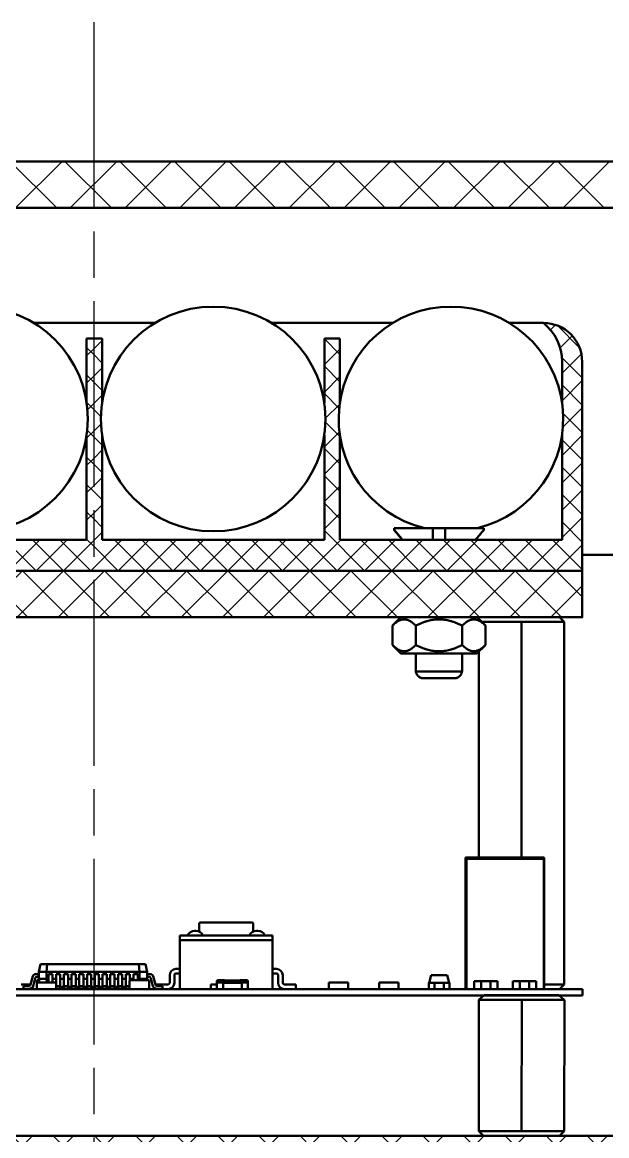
# Model space of a CAD drawing. Header units: inches. Extents: x -14 to 5184, y -66 to 1689.
# Drawn here: x 1542.6 to 1580.4, y 1499.5 to 1571.3 of the extents above; entities that cross this region are included whole.
import ezdxf

# ---------------------------------------------------------------- set-up
doc = ezdxf.new("R2010")
doc.units = ezdxf.units.IN
doc.header["$MEASUREMENT"] = 0
doc.linetypes.add('ACAD_ISO08W100', pattern=[36, 24, -3, 6, -3])
for name, color, linetype, lineweight in [('Видимые тонкие (ГОСТ)', 7, 'Continuous', 25), ('Видимый контур (ГОСТ)', 7, 'Continuous', 50), ('Осевая линия (ГОСТ)', 7, 'ACAD_ISO08W100', 25), ('Штриховка (ГОСТ)', 7, 'Continuous', 18)]:
    doc.layers.add(name, color=color, linetype=linetype, lineweight=lineweight)
pattern_1 = [(45, (-729.8426, -44.4577), (-1.3258252, 1.3258252), []), (135, (-729.8426, -44.4577), (-1.3258252, -1.3258252), [])]
pattern_2 = [(45, (-729.8426, -44.4577), (-0.8838835, 0.8838835), []), (135, (-729.8426, -44.4577), (-0.8838835, -0.8838835), [])]

msp = doc.modelspace()

# ---------------------------------------------------------------- hatches: boundary and pattern name
at = {"layer": 'Штриховка (ГОСТ)', "ltscale": 0.5}
h = msp.add_hatch(dxfattribs=at)
h.set_pattern_fill('ANSI37', color=256, scale=20)
h.set_pattern_definition([(45, (-729.8426, -44.4577), (-1.767767, 1.767767), []), (135, (-729.8426, -44.4577), (-1.767767, -1.767767), [])])
edge = h.paths.add_edge_path()
edge.add_line((1485.2917, 1559.3497), (1547.2282, 1559.3497))
edge.add_line((1547.2282, 1559.3497), (1547.2281, 1562.3497))
edge.add_line((1547.2281, 1562.3497), (1487.2917, 1562.3497))
edge.add_arc((1487.2917, 1557.3497), 5, 90, 180)
edge.add_line((1482.2917, 1557.3497), (1482.2917, 1535.4603))
edge.add_line((1482.2917, 1535.4603), (1483.7303, 1535.4603))
edge.add_line((1483.7303, 1535.4603), (1483.7303, 1536.9603))
edge.add_line((1483.7303, 1536.9603), (1485.2917, 1536.9603))
edge.add_line((1485.2917, 1536.9603), (1485.2917, 1559.3497))
edge = h.paths.add_edge_path()
edge.add_line((1607.5783, 1562.3421), (1598.6279, 1562.3497))
edge.add_line((1598.6279, 1562.3497), (1547.2281, 1562.3497))
edge.add_line((1547.2281, 1562.3497), (1547.2282, 1559.3497))
edge.add_line((1547.2282, 1559.3497), (1609.1646, 1559.3497))
edge.add_line((1609.1646, 1559.3497), (1609.1646, 1536.8497))
edge.add_line((1609.1646, 1536.8497), (1610.6646, 1536.8497))
edge.add_line((1610.6646, 1536.8497), (1610.6646, 1535.4603))
edge.add_line((1610.6646, 1535.4603), (1612.2917, 1535.4603))
edge.add_line((1612.2917, 1535.4603), (1612.2917, 1557.3497))
edge.add_arc((1607.2906, 1557.3493), 5.0011, 0.005423, 86.701353)
h = msp.add_hatch(dxfattribs=at)
h.set_pattern_fill('ANSI37', color=256, scale=10)
h.set_pattern_definition(pattern_2)
h.paths.add_polyline_path([(1547.2283, 1550.9286), (1546.7713, 1550.9286), (1546.7713, 1546.7722, -0.0361253), (1546.8468, 1545.7286, -0.0361253), (1546.7713, 1544.685), (1546.7713, 1543.9286), (1546.7713, 1537.9286), (1536.7577, 1537.9286), (1532.4213, 1537.9286), (1532.4213, 1543.9286), (1532.4213, 1544.685, -0.0361253), (1532.3458, 1545.7286, -0.0361253), (1532.4213, 1546.7722), (1532.4213, 1550.9286), (1531.4213, 1550.9286), (1531.4213, 1546.7722, -0.0723449), (1531.4213, 1544.685), (1531.4213, 1543.9286), (1531.4213, 1537.9286), (1527.3785, 1537.9286), (1517.0713, 1537.9286), (1517.0713, 1543.9286), (1517.0713, 1544.685, -0.0723449), (1517.0713, 1546.7722), (1517.0713, 1549.4419, -0.2286675), (1518.2713, 1551.9286, 0.4142136), (1515.7713, 1549.4286), (1515.7713, 1543.9286), (1515.7713, 1535.9286), (1526.9197, 1535.9286), (1547.2285, 1535.9286)])
h = msp.add_hatch(dxfattribs=at)
h.set_pattern_fill('ANSI37', color=256, scale=10)
h.set_pattern_definition(pattern_2)
h.paths.add_polyline_path([(1578.7713, 1543.9286), (1578.7713, 1549.4286, 0.4142136), (1576.2713, 1551.9286, -0.2286675), (1577.4713, 1549.4419), (1577.4713, 1546.7722, -0.0723449), (1577.4713, 1544.685), (1577.4713, 1543.9286), (1577.4713, 1537.9286), (1571.8774, 1537.9286), (1563.1213, 1537.9286), (1563.1213, 1543.9286), (1563.1213, 1544.685, -0.0723449), (1563.1213, 1546.7722), (1563.1213, 1550.9286), (1562.1213, 1550.9286), (1562.1213, 1546.7722, -0.0361253), (1562.1968, 1545.7286, -0.0361253), (1562.1213, 1544.685), (1562.1213, 1543.9286), (1562.1213, 1537.9286), (1547.7713, 1537.9286), (1547.7713, 1543.9286), (1547.7713, 1544.685, -0.0361253), (1547.6958, 1545.7286, -0.0361253), (1547.7713, 1546.7722), (1547.7713, 1550.9286), (1547.2283, 1550.9286), (1547.2285, 1535.9286), (1556.1863, 1535.9286), (1571.0422, 1535.9286), (1578.7713, 1535.9286)])
h = msp.add_hatch(dxfattribs=at)
h.set_pattern_fill('ANSI37', color=256, scale=15)
h.set_pattern_definition(pattern_1)
h.paths.add_polyline_path([(1515.7714, 1535.9286), (1515.7714, 1532.9286), (1526.5197, 1532.9286), (1538.3444, 1532.9286), (1541.3409, 1532.9286), (1547.2286, 1532.9286), (1547.2285, 1535.9286), (1526.9183, 1535.9286)])
h.paths.add_polyline_path([(1578.7714, 1532.9286), (1578.7714, 1535.9286), (1547.2285, 1535.9286), (1547.2286, 1532.9286)])
h = msp.add_hatch(dxfattribs=at)
h.set_pattern_fill('ANSI37', color=256, scale=15)
h.set_pattern_definition(pattern_1)
edge = h.paths.add_edge_path()
edge.add_ellipse((1611.473, 1493.6044), major_axis=(-0.5134, 2.9558), ratio=0.9999874, start_angle=341.802147, end_angle=350.192364)
edge.add_line((1611.4706, 1496.6044), (1601.7206, 1496.5966))
edge.add_line((1601.7206, 1496.5966), (1595.3257, 1496.5439))
edge.add_line((1595.3257, 1496.5439), (1587.7912, 1496.5308))
edge.add_line((1587.7912, 1496.5308), (1583.7347, 1496.5237))
edge.add_line((1583.7347, 1496.5237), (1547.2291, 1496.4603))
edge.add_line((1547.2291, 1496.4603), (1547.224, 1499.4603))
edge.add_line((1547.224, 1499.4603), (1583.7295, 1499.5237))
edge.add_line((1583.7295, 1499.5237), (1591.2214, 1499.5368))
edge.add_line((1591.2214, 1499.5368), (1595.3205, 1499.5439))
edge.add_line((1595.3205, 1499.5439), (1609.2227, 1499.568))
edge.add_line((1609.2227, 1499.568), (1609.2303, 1535.3569))
edge.add_line((1609.2303, 1535.3569), (1612.2303, 1535.3497))
edge.add_line((1612.2303, 1535.3497), (1612.0225, 1510.1278))
edge.add_line((1612.0225, 1510.1278), (1612.2044, 1510.1281))
edge.add_line((1612.2044, 1510.1281), (1612.2279, 1496.5732))
edge.add_line((1612.2279, 1496.5732), (1611.9084, 1496.5727))
h = msp.add_hatch(dxfattribs=at)
h.set_pattern_fill('ANSI37', color=256, scale=15)
h.set_pattern_definition(pattern_1)
edge = h.paths.add_edge_path()
edge.add_line((1547.2291, 1499.4603), (1510.7235, 1499.4603))
edge.add_line((1510.7235, 1499.4603), (1503.2316, 1499.4603))
edge.add_line((1503.2316, 1499.4603), (1499.1325, 1499.4603))
edge.add_line((1499.1325, 1499.4603), (1485.2303, 1499.4603))
edge.add_line((1485.2303, 1499.4603), (1485.2303, 1510.9603))
edge.add_line((1485.2303, 1510.9603), (1482.4121, 1510.9603))
edge.add_line((1482.4121, 1510.9603), (1482.4121, 1510.0152))
edge.add_line((1482.4121, 1510.0152), (1482.2303, 1510.0152))
edge.add_line((1482.2303, 1510.0152), (1482.2303, 1496.4603))
edge.add_line((1482.2303, 1496.4603), (1482.5498, 1496.4603))
edge.add_ellipse((1482.9903, 1493.4928), major_axis=(0.5083, 2.9567), ratio=0.9999874, start_angle=9.807636, end_angle=18.197853, ccw=False)
edge.add_line((1482.9875, 1496.4929), (1492.7376, 1496.5019))
edge.add_line((1492.7376, 1496.5019), (1499.1325, 1496.4603))
edge.add_line((1499.1325, 1496.4603), (1506.667, 1496.4603))
edge.add_line((1506.667, 1496.4603), (1510.7235, 1496.4603))
edge.add_line((1510.7235, 1496.4603), (1547.2291, 1496.4603))
edge.add_line((1547.2291, 1496.4603), (1547.2291, 1499.4603))

# ---------------------------------------------------------------- linework, layer by layer
at = {"layer": 'Видимые тонкие (ГОСТ)', "ltscale": 0.5}
msp.add_line((1572.4442, 1508.5244), (1577.2603, 1508.5244), dxfattribs=at)
at = {"layer": 'Видимый контур (ГОСТ)'}
for p, q in [((1487.2917, 1562.3497), (1598.6279, 1562.3497)), ((1598.6279, 1559.3497), (1485.2917, 1559.3497)), ((1495.8284, 1559.3497), (1609.1646, 1559.3497)), ((1551.1874, 1551.9286), (1543.3553, 1551.9286)), ((1566.5374, 1551.9286), (1558.7053, 1551.9286)), ((1576.2713, 1551.9286), (1574.0553, 1551.9286)), ((1546.7713, 1546.7722), (1546.7713, 1550.9286)), ((1546.7713, 1550.9286), (1547.7713, 1550.9286)), ((1547.7713, 1550.9286), (1547.7713, 1546.7722)), ((1562.1213, 1550.9286), (1563.1213, 1550.9286)), ((1562.1213, 1546.7722), (1562.1213, 1550.9286)), ((1563.1213, 1550.9286), (1563.1213, 1546.7722)), ((1577.4713, 1546.7722), (1577.4713, 1549.4419)), ((1578.7713, 1549.4286), (1578.7713, 1543.9286)), ((1546.7713, 1543.9286), (1546.7713, 1544.685)), ((1547.7713, 1544.685), (1547.7713, 1543.9286)), ((1562.1213, 1543.9286), (1562.1213, 1544.685)), ((1563.1213, 1544.685), (1563.1213, 1543.9286)), ((1577.4713, 1543.9286), (1577.4713, 1544.685)), ((1546.7713, 1537.9286), (1546.7713, 1543.9286)), ((1547.7713, 1543.9286), (1547.7713, 1537.9286)), ((1562.1213, 1537.9286), (1562.1213, 1543.9286)), ((1563.1213, 1543.9286), (1563.1213, 1537.9286)), ((1577.4713, 1537.9286), (1577.4713, 1543.9286)), ((1578.7713, 1543.9286), (1578.7713, 1535.9286)), ((1566.6223, 1538.6786), (1566.6214, 1538.6786)), ((1566.6214, 1538.6786), (1566.6214, 1538.562)), ((1566.6214, 1538.562), (1566.6223, 1538.562)), ((1567.1166, 1537.9842), (1566.6214, 1538.562)), ((1566.6223, 1538.6786), (1570.4396, 1538.6786)), ((1566.6223, 1538.562), (1566.6223, 1538.6786)), ((1569.1214, 1537.9286), (1569.1214, 1538.6786)), ((1569.9214, 1538.6786), (1569.9214, 1537.9286)), ((1570.4396, 1538.6786), (1571.5214, 1538.6786)), ((1571.5214, 1538.6786), (1572.4205, 1538.6786)), ((1571.8785, 1537.9286), (1572.4214, 1538.562)), ((1572.4205, 1538.6786), (1572.4205, 1538.562)), ((1572.4214, 1538.6786), (1572.4205, 1538.6786)), ((1572.4205, 1538.562), (1572.4214, 1538.562)), ((1572.4214, 1538.6786), (1572.4214, 1538.562)), ((1536.7577, 1537.9286), (1546.7713, 1537.9286)), ((1547.7713, 1537.9286), (1562.1213, 1537.9286)), ((1563.1213, 1537.9286), (1571.8774, 1537.9286)), ((1569.1214, 1537.9286), (1569.9214, 1537.9286)), ((1571.8774, 1537.9286), (1577.4713, 1537.9286)), ((1578.7713, 1536.9603), (1600.2286, 1536.9603)), ((1556.1863, 1535.9286), (1526.9183, 1535.9286)), ((1571.0422, 1535.9286), (1556.1862, 1535.9286)), ((1556.1863, 1535.9286), (1568.0231, 1535.9286)), ((1578.7713, 1535.9286), (1571.0195, 1535.9286)), ((1571.0197, 1535.9286), (1578.7714, 1535.9286)), ((1578.7714, 1535.9286), (1578.7714, 1532.9286)), ((1553.1898, 1532.9286), (1541.3409, 1532.9286)), ((1556.1863, 1532.9286), (1553.1898, 1532.9286)), ((1571.0197, 1532.9286), (1556.1863, 1532.9286)), ((1567.0545, 1532.9261), (1566.5282, 1532.3996)), ((1578.7714, 1532.9286), (1571.0197, 1532.9286)), ((1571.9883, 1532.9312), (1572.5214, 1532.3982)), ((1572.2737, 1532.6286), (1574.8571, 1532.6286)), ((1572.2747, 1532.6286), (1574.8571, 1532.6286)), ((1574.8571, 1532.9286), (1572.4071, 1532.9286)), ((1577.3071, 1532.9286), (1574.8571, 1532.9286)), ((1574.8571, 1532.9286), (1577.3071, 1532.9286)), ((1574.8571, 1532.6286), (1577.6071, 1532.6286)), ((1574.8571, 1532.6286), (1577.0958, 1532.6286)), ((1574.8571, 1532.6286), (1574.8571, 1521.2286)), ((1577.6071, 1532.6286), (1574.8571, 1532.6286)), ((1577.6071, 1532.6286), (1577.3071, 1532.9286)), ((1577.6071, 1532.6286), (1577.3071, 1532.9286)), ((1577.6071, 1532.6286), (1577.6071, 1521.2286)), ((1566.5238, 1531.1383), (1566.5235, 1532.3949)), ((1568.0257, 1531.1336), (1568.0255, 1532.3901)), ((1571.0257, 1531.1342), (1571.0255, 1532.3907)), ((1572.5238, 1531.1396), (1572.5235, 1532.3961)), ((1567.0706, 1530.5917), (1566.5259, 1531.1362)), ((1571.9772, 1530.5927), (1572.5191, 1531.1349)), ((1568.0231, 1529.491), (1568.0231, 1530.5786)), ((1571.0197, 1530.5786), (1571.0197, 1529.491)), ((1572.1071, 1530.712), (1572.1071, 1521.2286)), ((1570.5188, 1528.991), (1568.524, 1528.991)), ((1572.1071, 1521.2286), (1572.1071, 1517.3286)), ((1574.8571, 1521.2286), (1574.8571, 1517.3286)), ((1577.6071, 1521.2286), (1577.6071, 1509.2286)), ((1571.2428, 1517.4286), (1576.3228, 1517.4286)), ((1571.2428, 1517.4286), (1571.2428, 1508.9286)), ((1571.3027, 1517.3286), (1573.8027, 1517.3286)), ((1571.3027, 1508.9286), (1571.3027, 1517.3286)), ((1573.8027, 1517.3286), (1576.3027, 1517.3286)), ((1576.3027, 1517.3286), (1576.3027, 1508.9286)), ((1576.3228, 1517.4286), (1576.3228, 1508.9286)), ((1554.0328, 1512.6332), (1554.0328, 1513.1286)), ((1554.1328, 1513.2286), (1557.4328, 1513.2286)), ((1557.5328, 1512.6332), (1557.5328, 1513.1286)), ((1553.741, 1512.6786), (1553.8245, 1512.6786)), ((1557.741, 1512.6786), (1557.8245, 1512.6786)), ((1552.9328, 1512.3786), (1552.7828, 1512.3786)), ((1552.7828, 1512.3786), (1552.7828, 1512.0786)), ((1552.7828, 1512.0786), (1552.9328, 1512.0786)), ((1552.7828, 1508.9286), (1552.7828, 1512.0786)), ((1552.9328, 1512.0786), (1552.7828, 1512.0786)), ((1552.9328, 1512.3786), (1558.6328, 1512.3786)), ((1558.6328, 1512.0786), (1552.9328, 1512.0786)), ((1552.9328, 1512.0786), (1558.6328, 1512.0786)), ((1558.7828, 1512.3786), (1558.6328, 1512.3786)), ((1558.6328, 1512.0786), (1558.7828, 1512.0786)), ((1558.7828, 1512.0786), (1558.6328, 1512.0786)), ((1558.7828, 1512.3786), (1558.7828, 1512.0786)), ((1558.7828, 1512.0786), (1558.7828, 1508.9286)), ((1543.7878, 1510.5286), (1543.6815, 1510.0286)), ((1543.7878, 1510.5286), (1544.2255, 1510.5286)), ((1544.2255, 1510.5286), (1544.1815, 1510.0286)), ((1544.2255, 1510.5286), (1550.1375, 1510.5286)), ((1550.1375, 1510.5286), (1550.5752, 1510.5286)), ((1550.1375, 1510.5286), (1550.1815, 1510.0286)), ((1550.6815, 1510.0286), (1550.5752, 1510.5286)), ((1543.1543, 1509.2229), (1543.2974, 1509.7531)), ((1543.4513, 1509.6323), (1543.3093, 1509.1066)), ((1543.4809, 1509.8936), (1543.6815, 1509.8936)), ((1543.6815, 1509.7136), (1543.5575, 1509.7136)), ((1543.6815, 1509.5786), (1543.6815, 1510.0286)), ((1544.1815, 1510.0286), (1543.6815, 1510.0286)), ((1543.6815, 1509.5786), (1544.1815, 1509.5786)), ((1543.7283, 1509.3586), (1543.6815, 1509.5786)), ((1544.1815, 1509.5786), (1544.1815, 1510.0286)), ((1550.1815, 1510.0286), (1544.1815, 1510.0286)), ((1544.1815, 1509.5786), (1544.2965, 1509.5786)), ((1544.1815, 1509.5786), (1544.2009, 1509.3586)), ((1544.5665, 1509.8936), (1544.2965, 1509.8936)), ((1544.2965, 1509.7527), (1544.2965, 1509.8936)), ((1544.2965, 1509.7531), (1544.2965, 1509.3586)), ((1544.5665, 1509.7532), (1544.5665, 1509.8936)), ((1544.5665, 1509.3586), (1544.5665, 1509.7531)), ((1544.5665, 1509.5786), (1544.7965, 1509.5786)), ((1545.0665, 1509.8936), (1544.7965, 1509.8936)), ((1544.7965, 1509.7527), (1544.7965, 1509.8936)), ((1544.7965, 1509.7531), (1544.7965, 1509.3586)), ((1545.0665, 1509.7532), (1545.0665, 1509.8936)), ((1545.0665, 1509.2229), (1545.0665, 1509.7531)), ((1545.0665, 1509.5786), (1545.2965, 1509.5786)), ((1545.5665, 1509.8936), (1545.2965, 1509.8936)), ((1545.2965, 1509.7527), (1545.2965, 1509.8936)), ((1545.2965, 1509.7531), (1545.2965, 1509.2229)), ((1545.5665, 1509.7532), (1545.5665, 1509.8936)), ((1545.5665, 1509.2229), (1545.5665, 1509.7531)), ((1545.5665, 1509.5786), (1545.7965, 1509.5786)), ((1546.0665, 1509.8936), (1545.7965, 1509.8936)), ((1545.7965, 1509.7531), (1545.7965, 1509.8936)), ((1545.7965, 1509.7531), (1545.7965, 1509.2229)), ((1546.0665, 1509.7531), (1546.0665, 1509.8936)), ((1546.0665, 1509.2229), (1546.0665, 1509.7531)), ((1546.0665, 1509.5786), (1546.2965, 1509.5786)), ((1546.5665, 1509.8936), (1546.2965, 1509.8936)), ((1546.2965, 1509.7527), (1546.2965, 1509.8936)), ((1546.2965, 1509.7531), (1546.2965, 1509.2229)), ((1546.5665, 1509.7532), (1546.5665, 1509.8936)), ((1546.5665, 1509.2229), (1546.5665, 1509.7531)), ((1546.5665, 1509.5786), (1546.7965, 1509.5786)), ((1547.0665, 1509.8936), (1546.7965, 1509.8936)), ((1546.7965, 1509.7527), (1546.7965, 1509.8936)), ((1546.7965, 1509.7531), (1546.7965, 1509.2229)), ((1547.0665, 1509.7532), (1547.0665, 1509.8936)), ((1547.0665, 1509.2229), (1547.0665, 1509.7531)), ((1547.0665, 1509.5786), (1547.2965, 1509.5786)), ((1547.5665, 1509.8936), (1547.2965, 1509.8936)), ((1547.2965, 1509.7527), (1547.2965, 1509.8936)), ((1547.2965, 1509.7531), (1547.2965, 1509.2229)), ((1547.5665, 1509.7532), (1547.5665, 1509.8936)), ((1547.5665, 1509.2229), (1547.5665, 1509.7531)), ((1547.5665, 1509.5786), (1547.7965, 1509.5786)), ((1548.0665, 1509.8936), (1547.7965, 1509.8936)), ((1547.7965, 1509.7527), (1547.7965, 1509.8936)), ((1547.7965, 1509.7531), (1547.7965, 1509.2229)), ((1548.0665, 1509.7532), (1548.0665, 1509.8936)), ((1548.0665, 1509.2229), (1548.0665, 1509.7531)), ((1548.0665, 1509.5786), (1548.2965, 1509.5786)), ((1548.5665, 1509.8936), (1548.2965, 1509.8936)), ((1548.2965, 1509.7527), (1548.2965, 1509.8936)), ((1548.2965, 1509.7531), (1548.2965, 1509.2229)), ((1548.5665, 1509.7531), (1548.5665, 1509.8936)), ((1548.5665, 1509.2229), (1548.5665, 1509.7531)), ((1548.5665, 1509.5786), (1548.7965, 1509.5786)), ((1549.0665, 1509.8936), (1548.7965, 1509.8936)), ((1548.7965, 1509.7527), (1548.7965, 1509.8936)), ((1548.7965, 1509.7531), (1548.7965, 1509.2229)), ((1549.0665, 1509.7532), (1549.0665, 1509.8936)), ((1549.0665, 1509.2229), (1549.0665, 1509.7531)), ((1549.0665, 1509.5786), (1549.2965, 1509.5786)), ((1549.5665, 1509.8936), (1549.2965, 1509.8936)), ((1549.2965, 1509.7527), (1549.2965, 1509.8936)), ((1549.2965, 1509.7531), (1549.2965, 1509.2229)), ((1549.5665, 1509.7532), (1549.5665, 1509.8936)), ((1549.5665, 1509.4884), (1549.5665, 1509.7531)), ((1549.5665, 1509.5786), (1549.7965, 1509.5786)), ((1550.0665, 1509.8936), (1549.7965, 1509.8936)), ((1549.7965, 1509.7527), (1549.7965, 1509.8936)), ((1549.7965, 1509.7531), (1549.7965, 1509.4986)), ((1550.0665, 1509.7527), (1550.0665, 1509.8936)), ((1550.0665, 1509.7531), (1550.0665, 1509.4986)), ((1550.0665, 1509.5786), (1550.1815, 1509.5786)), ((1550.1815, 1509.5786), (1550.1745, 1509.4986)), ((1550.1815, 1509.5786), (1550.1815, 1510.0286)), ((1550.6815, 1510.0286), (1550.1815, 1510.0286)), ((1550.1815, 1509.5786), (1550.6815, 1509.5786)), ((1550.6815, 1509.5786), (1550.6645, 1509.4986)), ((1550.6815, 1509.5786), (1550.6815, 1510.0286)), ((1550.6815, 1509.8936), (1550.8822, 1509.8936)), ((1550.8056, 1509.7136), (1550.6815, 1509.7136)), ((1551.0537, 1509.1066), (1550.9118, 1509.6323)), ((1551.0656, 1509.7531), (1551.2088, 1509.2229)), ((1552.1328, 1509.8286), (1552.1328, 1509.3286)), ((1552.4328, 1509.8286), (1552.4328, 1509.3286)), ((1552.5328, 1510.2286), (1552.7828, 1510.2286)), ((1552.5328, 1509.9286), (1552.7828, 1509.9286)), ((1559.0328, 1510.2286), (1558.7828, 1510.2286)), ((1558.7828, 1509.9286), (1559.0328, 1509.9286)), ((1559.1328, 1509.8286), (1559.1328, 1509.3286)), ((1559.4328, 1509.3286), (1559.4328, 1509.8286)), ((1568.8854, 1509.3386), (1569.0167, 1509.8286)), ((1570.0487, 1509.8286), (1569.0167, 1509.8286)), ((1570.0487, 1509.8286), (1570.18, 1509.3386)), ((1515.7827, 1508.9286), (1578.7827, 1508.9286)), ((1543.1558, 1509.2286), (1542.5328, 1509.2286)), ((1542.6915, 1509.1196), (1543.0548, 1509.1418)), ((1542.6915, 1508.9393), (1542.6915, 1509.1196)), ((1543.1375, 1508.9665), (1542.6915, 1508.9393)), ((1543.2828, 1508.9286), (1543.2828, 1509.049)), ((1543.5466, 1508.9786), (1543.5466, 1509.4486)), ((1544.8118, 1509.3586), (1543.5518, 1509.3586)), ((1543.5518, 1508.9286), (1543.5518, 1509.3586)), ((1543.5966, 1509.4986), (1543.6985, 1509.4986)), ((1544.8118, 1508.9286), (1544.8118, 1509.3586)), ((1545.0665, 1509.1196), (1544.8118, 1509.1196)), ((1545.0665, 1508.9393), (1544.8118, 1508.9393)), ((1545.0665, 1509.2229), (1545.0665, 1509.1418)), ((1545.0665, 1509.1196), (1545.0665, 1509.1418)), ((1545.0665, 1509.1196), (1545.0665, 1508.9393)), ((1545.2965, 1509.0786), (1545.0665, 1509.0786)), ((1545.1528, 1508.9286), (1545.1528, 1509.0786)), ((1545.2965, 1509.2231), (1545.2965, 1509.1418)), ((1545.2965, 1509.1418), (1545.2965, 1509.1196)), ((1545.5665, 1509.1196), (1545.2965, 1509.1196)), ((1545.2965, 1509.1196), (1545.2965, 1508.9393)), ((1545.5665, 1508.9393), (1545.2965, 1508.9393)), ((1545.5665, 1509.2229), (1545.5665, 1509.1418)), ((1545.5665, 1509.1196), (1545.5665, 1509.1418)), ((1545.5665, 1509.1196), (1545.5665, 1508.9393)), ((1545.7965, 1509.0786), (1545.5665, 1509.0786)), ((1545.7965, 1509.2231), (1545.7965, 1509.1418)), ((1545.7965, 1509.1418), (1545.7965, 1509.1196)), ((1546.0665, 1509.1196), (1545.7965, 1509.1196)), ((1545.7965, 1509.1196), (1545.7965, 1508.9393)), ((1546.0665, 1508.9393), (1545.7965, 1508.9393)), ((1546.0665, 1509.2229), (1546.0665, 1509.1418)), ((1546.0665, 1509.1196), (1546.0665, 1509.1418)), ((1546.0665, 1509.1196), (1546.0665, 1508.9393)), ((1546.2965, 1509.0786), (1546.0665, 1509.0786)), ((1546.2965, 1509.2233), (1546.2965, 1509.1418)), ((1546.2965, 1509.1418), (1546.2965, 1509.1196)), ((1546.5665, 1509.1196), (1546.2965, 1509.1196)), ((1546.2965, 1509.1196), (1546.2965, 1508.9393)), ((1546.5665, 1508.9393), (1546.2965, 1508.9393)), ((1546.4128, 1508.9286), (1546.4128, 1508.9393)), ((1546.5665, 1509.2229), (1546.5665, 1509.1418)), ((1546.5665, 1509.1196), (1546.5665, 1509.1418)), ((1546.5665, 1509.1196), (1546.5665, 1508.9393)), ((1546.7965, 1509.0786), (1546.5665, 1509.0786)), ((1546.7965, 1509.2233), (1546.7965, 1509.1418)), ((1546.7965, 1509.1418), (1546.7965, 1509.1196)), ((1547.0665, 1509.1196), (1546.7965, 1509.1196)), ((1546.7965, 1509.1196), (1546.7965, 1508.9393)), ((1547.0665, 1508.9393), (1546.7965, 1508.9393)), ((1547.0665, 1509.2229), (1547.0665, 1509.1418)), ((1547.0665, 1509.1196), (1547.0665, 1509.1418)), ((1547.0665, 1509.1196), (1547.0665, 1508.9393)), ((1547.2965, 1509.0786), (1547.0665, 1509.0786)), ((1547.2965, 1509.2233), (1547.2965, 1509.1418)), ((1547.2965, 1509.1418), (1547.2965, 1509.1196)), ((1547.5665, 1509.1196), (1547.2965, 1509.1196)), ((1547.2965, 1509.1196), (1547.2965, 1508.9393)), ((1547.5665, 1508.9393), (1547.2965, 1508.9393)), ((1547.5665, 1509.2229), (1547.5665, 1509.1418)), ((1547.5665, 1509.1196), (1547.5665, 1509.1418)), ((1547.5665, 1509.1196), (1547.5665, 1508.9393)), ((1547.7965, 1509.0786), (1547.5665, 1509.0786)), ((1547.7965, 1509.2233), (1547.7965, 1509.1418)), ((1547.7965, 1509.1418), (1547.7965, 1509.1196)), ((1548.0665, 1509.1196), (1547.7965, 1509.1196)), ((1547.7965, 1509.1196), (1547.7965, 1508.9393)), ((1548.0665, 1508.9393), (1547.7965, 1508.9393)), ((1548.0665, 1509.2229), (1548.0665, 1509.1418)), ((1548.0665, 1509.1196), (1548.0665, 1509.1418)), ((1548.0665, 1509.1196), (1548.0665, 1508.9393)), ((1548.2965, 1509.0786), (1548.0665, 1509.0786)), ((1548.1478, 1508.9786), (1548.1478, 1509.0786)), ((1548.2965, 1509.2233), (1548.2965, 1509.1418)), ((1548.2965, 1509.1418), (1548.2965, 1509.1196)), ((1548.5665, 1509.1196), (1548.2965, 1509.1196)), ((1548.2965, 1509.1196), (1548.2965, 1508.9393)), ((1548.5665, 1508.9393), (1548.2965, 1508.9393)), ((1548.5665, 1509.2229), (1548.5665, 1509.1418)), ((1548.5665, 1509.1196), (1548.5665, 1509.1418)), ((1548.5665, 1509.1196), (1548.5665, 1508.9393)), ((1548.7965, 1509.0786), (1548.5665, 1509.0786)), ((1548.7965, 1509.2233), (1548.7965, 1509.1418)), ((1548.7965, 1509.1418), (1548.7965, 1509.1196)), ((1549.0665, 1509.1196), (1548.7965, 1509.1196)), ((1548.7965, 1509.1196), (1548.7965, 1508.9393)), ((1549.0665, 1508.9393), (1548.7965, 1508.9393)), ((1549.0665, 1509.2229), (1549.0665, 1509.1418)), ((1549.0665, 1509.1196), (1549.0665, 1509.1418)), ((1549.0665, 1509.1196), (1549.0665, 1508.9393)), ((1549.2965, 1509.0786), (1549.0665, 1509.0786)), ((1549.2965, 1509.2233), (1549.2965, 1509.1418)), ((1549.2965, 1509.1418), (1549.2965, 1509.1196)), ((1549.5468, 1509.1196), (1549.2965, 1509.1196)), ((1549.2965, 1509.1196), (1549.2965, 1508.9393)), ((1549.5659, 1508.9393), (1549.2965, 1508.9393)), ((1549.5468, 1508.9786), (1549.5468, 1509.4486)), ((1549.5665, 1509.4412), (1549.5665, 1509.4412)), ((1549.5665, 1508.986), (1549.5665, 1508.986)), ((1549.5968, 1509.4986), (1550.7668, 1509.4986)), ((1550.8168, 1509.4486), (1550.8168, 1508.9786)), ((1551.6715, 1508.9393), (1551.2256, 1508.9665)), ((1552.0328, 1509.2286), (1551.2828, 1509.2286)), ((1551.2828, 1509.1464), (1551.2828, 1509.2286)), ((1551.2828, 1508.9286), (1551.2828, 1508.963)), ((1551.3083, 1509.1418), (1551.6715, 1509.1196)), ((1551.6715, 1509.1196), (1551.6715, 1508.9393)), ((1554.7828, 1509.2286), (1554.7828, 1508.9286)), ((1554.7828, 1509.2286), (1555.1817, 1509.2286)), ((1555.5817, 1509.3586), (1555.1817, 1509.3586)), ((1555.1817, 1509.3586), (1555.1817, 1508.9286)), ((1555.1818, 1509.3586), (1555.1818, 1509.4186)), ((1555.2618, 1509.4986), (1555.6718, 1509.4986)), ((1555.5817, 1508.9286), (1555.5817, 1509.3586)), ((1555.5817, 1509.3286), (1556.7817, 1509.3286)), ((1555.6818, 1509.4486), (1555.6818, 1509.4886)), ((1555.6818, 1509.4886), (1556.6818, 1509.4886)), ((1555.6818, 1509.4486), (1555.6818, 1509.4386)), ((1555.6818, 1509.4386), (1555.6818, 1509.3286)), ((1556.6818, 1509.4886), (1556.6818, 1509.4486)), ((1556.6818, 1509.4386), (1556.6818, 1509.4486)), ((1556.6818, 1509.4386), (1556.6818, 1509.3286)), ((1556.6918, 1509.4986), (1557.1018, 1509.4986)), ((1557.1817, 1509.3586), (1556.7817, 1509.3586)), ((1556.7817, 1509.3586), (1556.7817, 1508.9286)), ((1557.1817, 1508.9286), (1557.1817, 1509.3586)), ((1557.1818, 1509.4186), (1557.1818, 1509.0086)), ((1560.2828, 1509.2286), (1559.5328, 1509.2286)), ((1560.2828, 1508.9286), (1560.2828, 1509.2286)), ((1563.6628, 1509.3586), (1562.4028, 1509.3586)), ((1562.4028, 1508.9286), (1562.4028, 1509.3586)), ((1563.6628, 1508.9286), (1563.6628, 1509.3586)), ((1565.6526, 1509.3586), (1566.9126, 1509.3586)), ((1565.6526, 1509.3586), (1565.6526, 1508.9286)), ((1566.9126, 1509.3586), (1566.9126, 1508.9286)), ((1568.8577, 1509.3286), (1569.2327, 1509.3286)), ((1568.8577, 1509.3286), (1568.8577, 1508.9286)), ((1568.8827, 1509.3286), (1568.8854, 1509.3386)), ((1568.9077, 1509.3386), (1568.8854, 1509.3386)), ((1568.9077, 1509.3286), (1568.9077, 1509.3386)), ((1568.9077, 1509.3386), (1569.2341, 1509.3386)), ((1569.2341, 1509.3286), (1569.2327, 1509.3286)), ((1569.2327, 1508.9286), (1569.2327, 1509.3286)), ((1569.8313, 1509.3386), (1569.2341, 1509.3386)), ((1569.2341, 1509.3386), (1569.2341, 1509.3286)), ((1569.8313, 1509.3386), (1570.1577, 1509.3386)), ((1569.8313, 1509.3286), (1569.8313, 1509.3386)), ((1569.8327, 1509.3286), (1569.8313, 1509.3286)), ((1569.8327, 1509.3286), (1570.2077, 1509.3286)), ((1569.8327, 1509.3286), (1569.8327, 1508.9286)), ((1570.18, 1509.3386), (1570.1577, 1509.3386)), ((1570.1577, 1509.3286), (1570.1577, 1509.3386)), ((1570.18, 1509.3386), (1570.1827, 1509.3286)), ((1570.2077, 1509.3286), (1570.2077, 1508.9286)), ((1571.8027, 1508.9286), (1571.3027, 1508.9286)), ((1571.8027, 1509.4286), (1571.8027, 1508.9286)), ((1573.3027, 1509.4286), (1571.8027, 1509.4286)), ((1572.2527, 1509.4286), (1572.2527, 1508.9286)), ((1572.8527, 1508.9286), (1572.8527, 1509.4286)), ((1573.3027, 1508.9286), (1573.3027, 1509.4286)), ((1573.8027, 1508.9286), (1573.3027, 1508.9286)), ((1574.3027, 1508.9286), (1573.8027, 1508.9286)), ((1574.3027, 1509.4286), (1574.3027, 1508.9286)), ((1575.8027, 1509.4286), (1574.3027, 1509.4286)), ((1574.7527, 1509.4286), (1574.7527, 1508.9286)), ((1575.3527, 1508.9286), (1575.3527, 1509.4286)), ((1575.8027, 1508.9286), (1575.8027, 1509.4286)), ((1576.3027, 1508.9286), (1575.8027, 1508.9286)), ((1577.6071, 1509.2286), (1576.3228, 1509.2286)), ((1577.3071, 1508.9286), (1577.6071, 1509.2286)), ((1578.7827, 1508.9286), (1578.7827, 1508.5171)), ((1578.7827, 1508.5171), (1515.7827, 1508.5171)), ((1572.4442, 1508.5244), (1572.0978, 1508.2244)), ((1577.6067, 1508.2244), (1572.1067, 1508.2322)), ((1572.1071, 1508.2325), (1572.1071, 1499.7603)), ((1574.869, 1508.2283), (1574.8571, 1499.7603)), ((1577.6067, 1508.2244), (1577.2603, 1508.5244)), ((1577.619, 1508.2244), (1577.6071, 1499.7603)), ((1510.7235, 1499.4603), (1609.2303, 1499.4603)), ((1572.1062, 1499.7603), (1574.8562, 1499.7603)), ((1572.1062, 1499.7603), (1572.4062, 1499.4603)), ((1574.8562, 1499.4603), (1572.4062, 1499.4603)), ((1577.6062, 1499.7603), (1574.8562, 1499.7603)), ((1574.8562, 1499.4603), (1577.3062, 1499.4603)), ((1577.6062, 1499.7603), (1577.3062, 1499.4603))]:
    msp.add_line(p, q, dxfattribs=at)
at = {"layer": 'Видимый контур (ГОСТ)', "ltscale": 0.5}
for p, q in [((1567.0545, 1532.9261), (1571.9883, 1532.9312)), ((1568.0231, 1529.4293), (1571.0197, 1529.4293)), ((1576.3027, 1508.9286), (1577.3071, 1508.9286)), ((1572.4442, 1508.5244), (1572.0978, 1508.2244)), ((1577.2603, 1508.5244), (1572.4442, 1508.5244)), ((1572.4442, 1508.5244), (1577.2603, 1508.5244)), ((1577.2603, 1508.5244), (1577.6067, 1508.2244))]:
    msp.add_line(p, q, dxfattribs=at)
msp.add_lwpolyline([(1515.7713, 1535.9286), (1578.7714, 1535.9286), (1578.7714, 1532.9286), (1515.7713, 1532.9286)], close=True, dxfattribs=at)
at = {"layer": 'Видимый контур (ГОСТ)'}
for centre in [(1539.5963, 1545.7286), (1554.9463, 1545.7286)]:
    msp.add_circle(centre, 7.2505, dxfattribs=at)
for centre, radius, start, end in [((1570.2963, 1545.7286), 7.2505, 283.505689, 256.494311), ((1576.2713, 1549.4286), 2.5, 0, 90), ((1574.2948, 1549.4419), 3.1765, 0, 51.520933), ((1568.5214, 1529.491), 0.5, 242.949746, 270), ((1570.5214, 1529.491), 0.5, 270, 297.050254), ((1554.1328, 1513.1286), 0.1, 90, 180), ((1557.4328, 1513.1286), 0.1, 0, 90), ((1553.741, 1512.1786), 0.5, 90, 156.421822), ((1553.8245, 1512.1786), 0.5, 23.578178, 90), ((1557.741, 1512.1786), 0.5, 90, 156.421822), ((1557.8245, 1512.1786), 0.5, 23.578178, 90), ((1543.4809, 1509.7036), 0.19, 90, 164.890067), ((1543.5575, 1509.6036), 0.11, 90, 164.890067), ((1550.8056, 1509.6036), 0.11, 15.109933, 90), ((1550.8822, 1509.7036), 0.19, 15.109933, 90), ((1552.5328, 1509.8286), 0.4, 90, 180), ((1552.5328, 1509.8286), 0.1, 90, 180), ((1559.0328, 1509.8286), 0.4, 0, 90), ((1559.0328, 1509.8286), 0.1, 0, 90), ((1543.0481, 1509.2516), 0.11, 273.5, 344.890067), ((1543.1259, 1509.1562), 0.19, 273.5, 344.890067), ((1543.5966, 1509.4486), 0.05, 90, 180), ((1543.5966, 1508.9786), 0.05, 180, 206.259815), ((1548.1978, 1508.9786), 0.05, 180, 270), ((1549.3678, 1508.9786), 0.05, 270, 308.057385), ((1549.5968, 1509.4486), 0.05, 90, 180), ((1549.5968, 1508.9786), 0.05, 180, 270), ((1550.7668, 1509.4486), 0.05, 0, 90), ((1550.7668, 1508.9786), 0.05, 270, 0), ((1551.2372, 1509.1562), 0.19, 195.109933, 266.5), ((1551.315, 1509.2516), 0.11, 195.109933, 266.5), ((1552.0328, 1509.3286), 0.4, 270, 0), ((1552.0328, 1509.3286), 0.1, 270, 0), ((1555.2618, 1509.4186), 0.08, 90, 180), ((1555.6718, 1509.4886), 0.01, 0, 90), ((1556.6918, 1509.4886), 0.01, 90, 180), ((1557.1018, 1509.4186), 0.08, 0, 90), ((1557.1018, 1509.0086), 0.08, 356.835137, 0), ((1559.5328, 1509.3286), 0.4, 180, 270), ((1559.5328, 1509.3286), 0.1, 180, 270)]:
    msp.add_arc(centre, radius, start, end, dxfattribs=at)
msp.add_ellipse((1569.5239, 1530.5922), major_axis=(2.4533, 0.0005), ratio=0.001962, start_param=3.1435546, end_param=6.2812233, dxfattribs=at)
for points, weights in [([(1567.1654, 1537.9286), (1566.9219, 1538.2126), (1566.6223, 1538.562)], [1.02360058731, 1.01717311973, 1]), ([(1572.4205, 1538.562), (1572.1209, 1538.2126), (1571.8774, 1537.9286)], [1, 1.01717311973, 1.02360058731]), ([(1566.5235, 1532.3949), (1567.2744, 1533.1425), (1568.0255, 1532.3901)], [1.53707503368, 1.77486136892, 1.53707503368]), ([(1568.0255, 1532.3901), (1569.5253, 1533.1404), (1571.0255, 1532.3907)], [1.53707503368, 1.77486136892, 1.53707503368]), ([(1571.0255, 1532.3907), (1571.7744, 1533.1434), (1572.5235, 1532.3961)], [1.53707503368, 1.77486136892, 1.53707503368]), ([(1566.5282, 1532.3996), (1566.5259, 1532.3973), (1566.5235, 1532.3949)], [1.5383597687, 1.53771914595, 1.53707503368]), ([(1572.5235, 1532.3961), (1572.5225, 1532.3972), (1572.5214, 1532.3982)], [1.53707503368, 1.53736371117, 1.53765168775]), ([(1568.0257, 1531.1336), (1567.2749, 1530.386), (1566.5238, 1531.1383)], [1.47499562285, 1.70317823982, 1.47499562285]), ([(1571.0257, 1531.1342), (1569.5259, 1530.3839), (1568.0257, 1531.1336)], [1.47490769269, 1.7030767068, 1.47490769269]), ([(1572.5238, 1531.1396), (1571.7749, 1530.3869), (1571.0257, 1531.1342)], [1.47499562285, 1.70317823982, 1.47499562285])]:
    msp.add_rational_spline(points, weights, degree=2, dxfattribs=at)
for points, knots in [([(1568.524, 1528.991), (1568.4621, 1528.991), (1568.3893, 1529.0054), (1568.275, 1529.0527), (1568.2133, 1529.0939), (1568.126, 1529.1812), (1568.0848, 1529.2427), (1568.0376, 1529.3567), (1568.0231, 1529.4293), (1568.0231, 1529.491)], [-0.074116099, -0.074116099, -0.074116099, -0.074116099, -0.055550372, -0.055550372, -0.03701698, -0.03701698, -0.018503027, -0.018503027, 0, 0, 0, 0]), ([(1571.0197, 1529.491), (1571.0197, 1529.4293), (1571.0052, 1529.3567), (1570.958, 1529.2427), (1570.9168, 1529.1812), (1570.8294, 1529.0939), (1570.7678, 1529.0527), (1570.6535, 1529.0054), (1570.5807, 1528.991), (1570.5188, 1528.991)], [0, 0, 0, 0, 0.018503027, 0.018503027, 0.03701698, 0.03701698, 0.055550372, 0.055550372, 0.074116099, 0.074116099, 0.074116099, 0.074116099])]:
    msp.add_open_spline(points, degree=3, knots=knots, dxfattribs=at)
at = {"layer": 'Осевая линия (ГОСТ)', "linetype": 'ACAD_ISO08W100', "ltscale": 0.5}
msp.add_line((1547.228, 1571.3396), (1547.2301, 1436.0111), dxfattribs=at)

doc.saveas('drawing.dxf')
